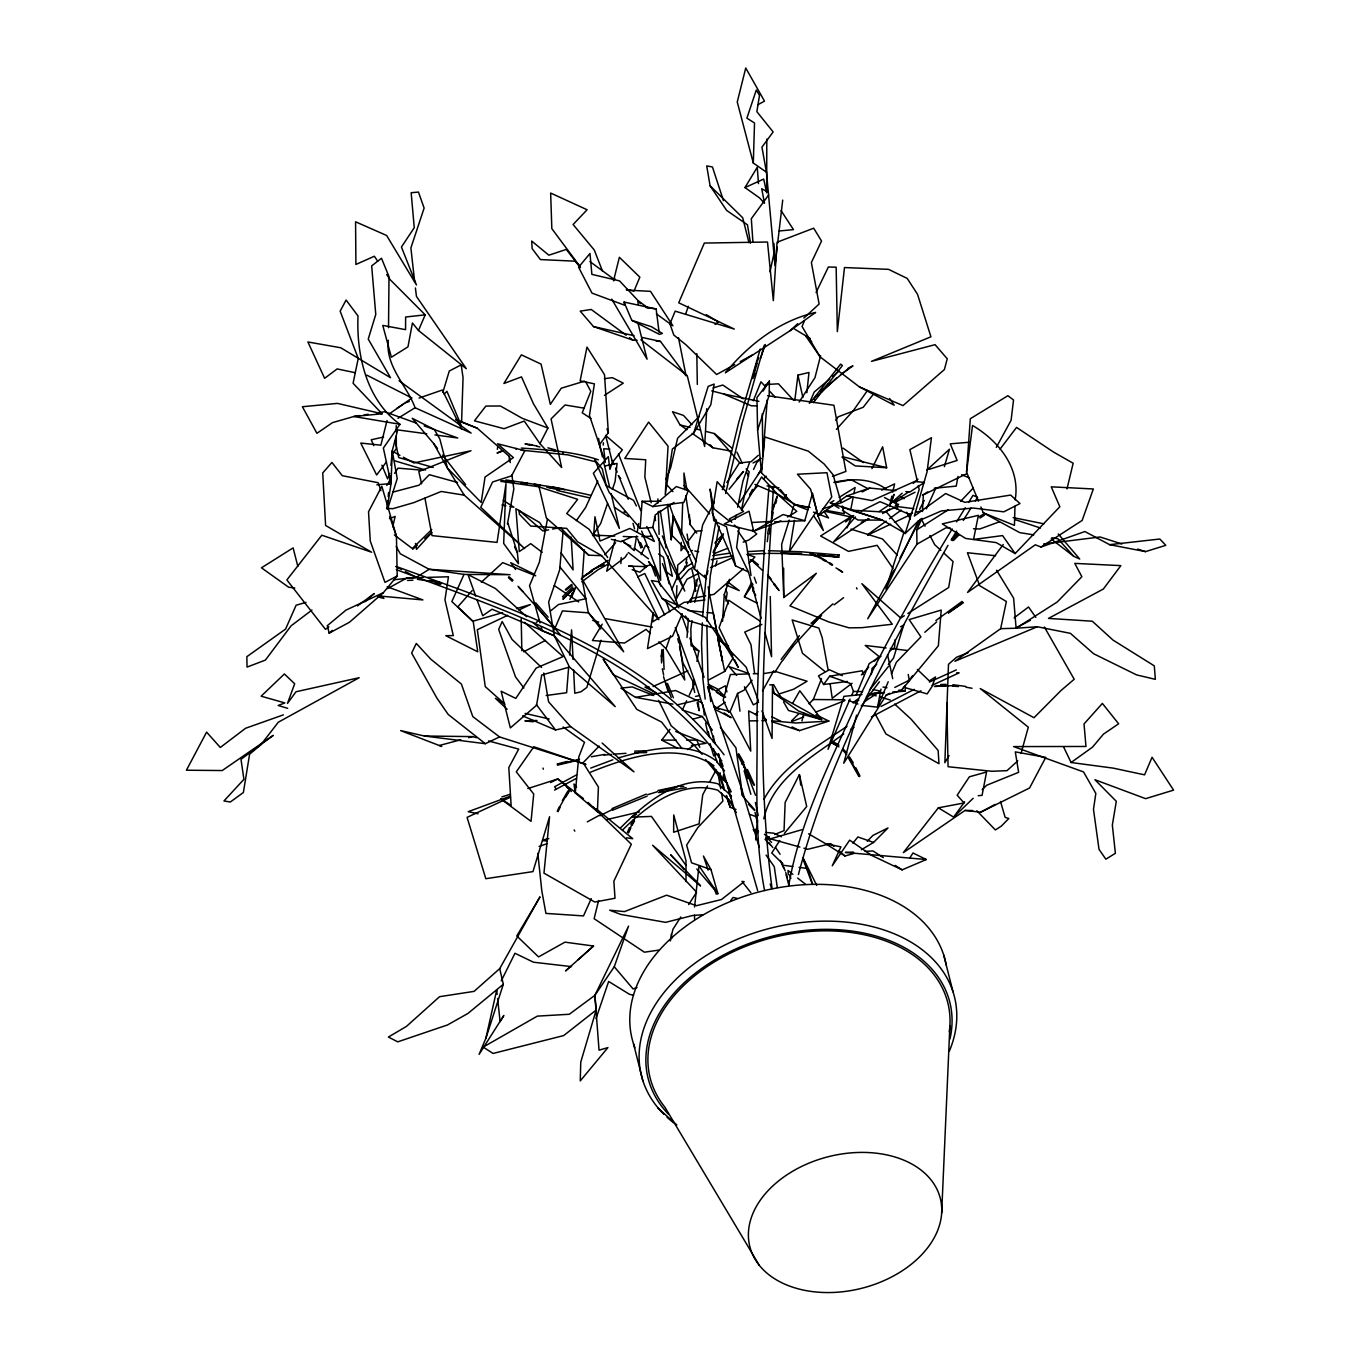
<?xml version="1.0" encoding="UTF-8"?>
<svg xmlns="http://www.w3.org/2000/svg" width="1360" height="1360" viewBox="0 0 1360 1360"><rect width="100%" height="100%" fill="white"/><g stroke="black" fill="none" stroke-linecap="round" stroke-linejoin="round"><path stroke-width="1.5" d="M694.552 919.241L694.552 915.178M694.552 907.018L699.006 865.827L717.893 893.673L716.193 894.064L714.17 888.063M766.785 139.077L766.683 192.814L763.691 179.078L744.974 187.561L759.543 197.897L764.524 203.252L761.702 188.734L766.955 191.573M706.86 625.192L707.999 679.745L710.753 701.522M706.877 621.078L710.26 575.926L719.117 526.252M497.556 447.508L497.369 449.344M713.456 742.424L713.558 736.083M687.922 539.461L687.089 534.038M388.28 340.221C385.186 366.503 406.929 385.424 415.089 407.728L471.138 433.092L399.058 380.749M388.518 327.726L389.011 276.709L381.497 258.247L371.671 265.897L375.768 314.449L368.237 339.082L390.49 377.689L340.765 347.769L307.904 341.972L324.632 378.318L337.144 368.917L354.926 372.657M509.286 460.496L509.405 456.501L477.241 428.196L455.821 419.441M1014.968 506.26L1014.441 525.351L983.28 512.805L980.883 506.991M1015.155 499.885C1020.731 468.095 998.461 440.742 972.536 425.476L966.552 472.107L978.503 501.177M766.462 172.21L753.304 163.03L754.528 123.012L746.895 118.15L756.279 90.049L759.509 95.387L756.857 111.656L773.143 131.954L761.94 147.135L766.462 172.21L775.013 265.523L777.189 247.129M461.601 421.43L463.046 377.638L461.193 364.837L449.276 371.042L442.884 392.343M968.048 652.732L956.641 657.203L948.498 664.275L944.86 762.722L949.059 755.548M638.027 304.487L638.163 300.781L648.091 307.921M681.292 542.368L681.003 550.732L684.692 545.853M681.598 533.987L682.703 502.571M755.701 839.97L757.588 820.165M676.413 598.111L676.906 585.701M677.144 579.496L677.722 565.012L690.2 554.829M576.555 787.066L573.954 783.989L575.263 792.931L597.397 811.699L598.417 787.049L583.1 762.722L599.182 746.062M702.372 622.846L701.522 643.467L702.899 678.946L705.194 699.074M702.61 616.658L706.197 575.994L716.108 519.673M941.664 1213.086A98.243 67.881 -14.2 0 0 800.394 1167.05A98.243 67.881 -14.2 0 0 793.135 1287.325A98.243 67.881 -14.2 0 0 941.664 1213.086L949.892 1025.627M620.891 563.601L621.18 557.532M706.741 408.731L704.633 446.471L687.242 375.615L640.9 339.779M922.42 511.479L923.338 495.312M753.593 588.064L753.372 591.702L752.199 583.593M661.368 656.642L661.81 649.859L661.555 662.932M722.534 621.282L724.285 594.507L729.47 579.326M895.135 639.642L894.574 647.785L889.491 650.947M582.199 579.156L623.662 651.763L588.319 612.816L582.199 579.156L584.29 549.78M599.556 536.52L593.657 535.092L594.966 516.766L600.015 541.059L629.85 528.445L654.381 541.45L646.799 526.507M663.238 649.4L664.071 669.341M966.552 472.107L970.309 418.727L1007.879 395.709L1013.54 399.993L1011.092 420.274L996.319 447.389M662.337 535.925L684.777 591.056L652.8 527.493L640.135 528.36L642.107 501.279L661.045 501.279M892.67 692.036L905.046 691.203L905.352 687.14M769.012 486.914C762.79 562.411 758.812 638.078 756.976 713.796C758.013 772.684 753.304 832.337 764.575 890.528M767.244 399.857L762.909 455.872L762.28 413.78M568.616 667.573L566.627 692.716L546.159 695.521M569.602 655.01L571.591 629.85L573.07 659.447M667.471 504.526L671.211 539.767L673.251 515.695L669.919 505.954M773.483 486.829C765.323 620.347 754.528 755.497 772.072 888.641M671.211 539.767L673.251 515.695L696.235 561.476M387.838 500.752L387.107 509.082L391.051 483.548L392.241 450.806L397.715 429.913L426.7 433.806M388.212 496.587L388.586 492.422M389.317 484.109L390.048 475.779M390.966 465.375L392.241 450.806L397.239 478.584L387.532 509.235M563.176 530.281L559.674 569.823L548.624 602.123L554.285 635.749L569.449 667.046L615.23 706.622L554.285 635.749L492.065 609.229L482.715 615.706L477.105 600.049M720.086 772.718L719.712 776.883L724.302 790.211M808.401 507.671L793.934 504.509L761.447 472.855L764.796 436.968L808.333 451.163L824.109 463.981L833.068 474.708L840.99 501.993M575.263 792.931L578.782 756.993L584.494 742.254L563.108 726.988M603.194 445.077L603.415 442.714M806.854 392.751L808.979 372.487L797.946 375.122L794.818 400.299M767.278 541.688L768.094 534.344M777.665 243.032L782.714 200.09M871.318 674.475L872.083 668.372L876.741 664.275M574.821 831.147L574.124 829.906M757.605 430.032L756.942 397.562L769.386 381.089L769.182 395.352L757.605 430.032L761.447 472.855M688.398 618.953L687.021 637.5M723.605 617.321L724.2 613.275M725.951 601.103L727.141 592.994L725.662 589.322M692.036 620.653L690.829 628.796L691.22 646.187M768.859 529.771L769.624 524.671M767.737 533.477L768.502 528.683M769.403 533.902L770.168 529.091M794.478 520.336L789.412 551.429L816.833 510.884L810.509 489.09L797.453 474.215L826.965 472.719L831.759 497.012L817.921 515.984L812.515 493.153L804.78 520.727L774.656 521.815M636.599 535.993L634.202 550.579L622.217 540.515M637.279 531.811L638.656 523.481M707.234 574.583L707.914 570.52M788.766 885.411C800.054 819.757 831.385 760.104 858.177 699.788C886.55 641.291 918.408 584.477 952.17 528.921M693.549 680.17L692.801 684.352L694.722 692.461M696.949 661.385L698.836 650.947L691.237 644.113M507.433 523.923L513.825 489.022L511.887 474.793M772.072 518.262L773.16 512.363M747.762 778.685L743.019 762.994L745.569 770.151M958.001 476.425L956.216 486.115L934.201 488.24M704.48 575.212L706.537 578.646L694.433 569.211L702.661 524.892L714.357 502.044M547.468 519.095L539.393 562.156L529.533 585.667L540.022 622.948M861.288 705.381L877.574 707.149L880.974 689.129M652.8 527.493L655.265 514.913L674.05 502.435M853.094 497.794L850.68 510.119L882.317 520.098L903.873 532.61L885.87 589.118L918.391 520.914L941.324 510.952L973.369 508.045L1003.765 511.836L1020 503.557L1010.65 495.074L964.869 502.35L945.625 493.544L914.362 516.018L927.095 471.716L931.43 437.716L909.874 449.633L917.422 481.423M853.893 493.68L855.117 487.509L839.171 497.352M725.611 493.527L742.118 423.249L764.286 345.202M735.216 519.316L736.032 515.287M737.647 507.246L742.934 481.049L749.819 461.788L739.347 463.046L726.852 482.545M1000.654 628.677L1016.107 628.201L1057.162 602.055L1081.863 576.725L1074.791 563.38L1120.861 565.624L1103.351 589.033L1048.492 618.409L1092.301 621.214L1113.007 640.084L1154.3 665.873L1155.354 679.337L1136.552 674.883L1093.695 653.786L1070.405 633.352L1037.306 626.756L954.907 661.266L1000.654 628.677L1006.383 601.511L979.659 585.667L967.436 552.738L995.588 555.73M769.998 271.813L774.452 251.345L773.925 243.423M722.67 489.243L738.582 422.943L760.274 348.976M670.327 940.95L672.894 929.373L680.782 916.98M497.607 998.512L500.106 1021.666L503.829 1015.495L479.094 1054.374L485.911 1038.19L496.689 990.097L497.148 994.296M685.882 562.904L686.766 558.926M891.837 496.162L889.525 506.43L893.894 494.615M892.755 492.065L894.608 483.871L881.637 490.093M1066.988 488.92L1073.159 463.233L1053.762 452.2L1016.532 427.414L1000.025 449.157M772.191 512.839L774.52 504.271M392.683 526.762L395.148 516.443L389.504 518.636M754.12 376.584L754.953 373.099M598.587 900.541L594.133 918.697L644.402 952.204L658.529 950.13M387.056 420.546L380.851 445.196L360.757 443.054L376.635 474.997L386.495 461.822M820.59 355.691L814.963 377.655L799.153 402.05M801.941 720.97L803.93 713.235M856.579 715.173L843.761 763.215L886.21 695.079L889.695 693.277M615.179 539.461L606.662 571.217L625.124 557.311L627.3 553.979M694.722 602.31L699.465 584.851M686.29 565.692L687.208 562.326M798.422 874.565C829.209 757.401 888.624 650.114 947.988 545.36M1021.02 753.423L1028.313 727.192L980.237 688.568L1034.008 717.723L1060.885 690.625L1074.196 679.252L1044.344 626.994M601.001 640.254L586.84 687.446L580.975 691.764L574.77 693.26L573.614 670.004M715.513 565.998L716.992 560.83M763.776 818.805C772.854 777.988 812.6 756.806 843.744 733.873M755.31 367.251L752.59 378.607L757.112 363.392M944.384 466.65L949.484 449.208L926.891 470.084M596.173 1010.038L580.754 1062.143L580.261 1080.894L607.92 1047.591L599.046 1050.175L594.881 995.333L628.541 926.143L614.261 966.756L594.881 995.333L569.296 1014.271L537.353 1016.124L483.191 1047.081L493.068 1053.456L563.686 1035.572L596.173 1010.038L594.881 995.333M690.693 602.259L697.697 578.765M569.925 599.369L572.186 592.875M693.719 433.092L708.169 386.376L714.153 384.064L710.821 404.719L693.719 433.092L672.367 449.021L665.261 494.649L668.049 446.182L648.618 422.093L624.784 458.422L645.728 459.765L644.844 477.088L651.168 502.809M772.888 508.181L777.155 496.06M775.642 503.693L776.628 500.548M789.259 520.115L781.66 544.238L783.785 597.499L816.323 573.274L789.922 605.863L829.09 622.064L849.065 627.844L861.985 627.674L892.296 624.24L861.866 583.678L900.762 618.001L904.315 615.74M790.534 516.086L793.713 506.039M833.85 500.633L830.314 502.809L850.68 510.119L886.516 512.159L905.148 533.579L919.156 489.583L918.289 485.503M485.911 1038.19L503.319 984.283L499.732 968.609L540.005 896.869L516.783 935.952L538.543 956.913L564.944 942.157L593.521 946.016L565.539 970.938L570.197 966.79M683.825 569.738L685.015 566.134M755.837 365.687L756.891 362.525M894.03 494.394L891.123 503.047L902.173 493.221M596.003 1018.606L608.651 981.461L629.51 994.313L633.556 995.214M607.546 503.489L600.678 523.515L592.552 535.602M612.357 489.464L615.094 481.457L617.066 463.42L604.724 465.987M685.61 314.16L688.347 306.306M562.955 453.645L563.329 452.591M760.529 358.224L765.34 344.539M678.419 635.154L684.76 680.017L665.992 648.686L670.616 635.681M543.337 769.199L543.014 768.077M612.425 462.315L605.591 435.438L622.37 449.82L612.425 462.315L609.892 469.421L608.294 456.637L593.368 473.297L619.361 528.411L611.133 493.646M571.744 596.87L575.654 587.571M389.708 473.467L387.617 478.907L381.888 465.205M757.52 360.893L758.795 357.629M808.962 703.783L813.314 699.516L821.525 678.725M571.506 596.207L574.073 589.951M775.642 501.228L777.308 497.08M753.287 400.775L760.954 381.803L765.238 386.444M627.436 832.473L629.425 827.56M665.873 479.451L670.65 467.789L677.586 438.277L699.261 416.398M846.991 527.901L851.802 516.171L820.59 535.976L848.47 551.378L877.115 545.343L892.993 568.463M804.389 320.841L802.06 326.502L820.148 356.915L859.401 386.903L894.166 405.195L889.576 398.48M816.051 292.553L828.359 267.019L836.162 267.206L837.335 331.636L844.492 267.546L888.522 269.348L907.205 278.426L917.524 294.287L930.937 336.787L871.488 361.352L935.068 344.675L947.257 358.785L944.401 369.546L903.023 405.62L859.401 386.903M757.486 715.258L748.629 710.923L750.737 751.128L730.065 711.671L737.579 693.43L744.124 690.132L752.131 680.221M856.239 694.977L869.159 663.646L881.025 656.234M877.574 707.149L888.199 681.785M891.463 673.982L896.359 662.269L920.907 636.905L909.143 619.599L941.222 610.079L938.349 645.796L901.51 690.268L886.21 695.079M415.412 287.963L416.449 296.395L466.31 368.696L418.489 330.48L425.187 314.84L390.048 279.548L386.699 274.55M554.2 629.918L562.428 610.895L588.319 612.816M809.336 403.291L814.198 392.037L829.634 379.015M682.312 613.768L672.52 636.225L647.479 648.601L653.106 612.527L652.715 621.809L684.097 602.361L704.82 600.049L697.204 570.044M671.738 589.594L677.637 576.096L685.984 567.018L692.393 563.142M628.575 833L630.751 828.087M850.051 699.108L828.019 749.343L843.897 696.354L862.019 694.518M851.751 695.249L853.451 691.39L850.578 683.587L829.651 676.243L823.599 684.505L818.482 675.852L829.396 669.749L842.35 675.631M396.219 546.414L400.231 553.724L429.165 569.296L510.119 574.702L463.998 574.413L451.843 601.562L473.246 621.758L477.751 651.797L445.774 635.681L453.322 635.596L444.958 599.879L448.46 576.793L427.703 577.371M628.32 832.065L634.355 819.417M591.243 898.62L583.491 915.909L545.921 913.41L541.807 890.817L537.812 853.349M894.132 570.112L867.697 618.783L916.98 544.17L916.759 529.856L922.012 518.381M926.381 508.827L935.986 487.781M597.771 481.083L585.616 507.501L576.402 520.608M557.226 811.274L559.249 806.939M682.346 709.971L686.63 700.757M689.197 695.249L694.348 684.199L682.958 662.932L679.507 646.697M641.172 554.659L645.558 545.275L648.805 547.434M753.559 469.438L756.823 462.485L761.243 458.32M762.501 690.965L773.789 670.701M558.008 811.665L560.082 807.364M631.04 824.449L633.097 820.233M871.947 468.622L882.64 446.811L886.652 467.721L855.219 465.919L842.044 457.249M501.262 980.883L514.964 953.275L533.511 962.217L571.523 966.62M692.41 550.46L691.186 550.817M757.35 603.262L744.447 596.734L751.57 582.522M754.239 831.402L755.361 829.209L758.472 831.3M784.346 833.408L806.718 806.497L799.391 774.605L785.145 802.451L784.04 830.637L774.809 834.428M583.933 408.136L565.012 404.974L551.055 418.931L561.663 467.551L539.937 443.632L547.927 428.06L533.392 403.631L521.492 376.873L503.897 383.503L521.373 354.841L541.076 364.123L550.341 404.362L561.289 388.195L584.494 381.174M559.759 806.854L568.769 790.772M919.598 509.439L924.239 500.429M752.471 489.43L749.649 494.836L757.911 485.52M899.963 558.093L920.261 519.231M786.335 494.819L784.363 498.525L786.437 494.819M707.506 785.893L702.729 794.716L699.074 823.871L673.642 832.252L673.727 814.946L685.984 860.659L686.018 881.569M709.427 782.357L716.125 769.998M675.359 600.61L687.038 579.156L697.867 573.818M562.36 800.615L567.902 791.027M614.89 278.426L613.513 280.857L619.378 257.278L639.846 277.168L633.998 291.074L626.433 289.357M758.115 474.623L762.161 467.449M632.094 825.146L634.525 820.879M792.625 703.324L799.816 690.778L821.644 719.644L788.511 710.481L783.547 701.862M713.048 552.347L723.129 535.279M721.922 537.353L713.694 551.174L722.007 537.166M602.259 624.138L592.433 640.509L624.529 643.042L646.102 629.374L650.369 633.505M744.974 187.561L757.265 167.246L758.489 183.6M956.556 521.849L965.328 507.688M968.626 502.384L973.012 495.312L977.585 497.403L975.375 500.939M951.15 539.971L956.658 531.097M963.254 520.455L970.972 508.045M708.9 679.813L724.744 671.398L733.142 657.9M565.573 797.249L569.092 791.639M835.805 420.41L838.032 416.891L863.226 407.269L873.732 393.771M763.028 391.085L769.386 381.089M775.081 671.942L782.221 660.739M688.67 904.587L696.575 892.194L652.613 845.257L700.451 885.802L670.667 854.811L684.386 869.516M763.98 799.272C782 766.088 816.595 746.929 846.974 726.376M722.296 489.634L724.574 486.081M779.773 840.531L771.749 852.992L783.02 864.025M739.67 502.469L762.025 468.673M909.738 858.058L913.002 852.992L926.296 859.537L902.105 869.856L871.862 855.508L849.66 840.14L832.252 865.793L840.922 846.838L825.911 843.88L808.554 833.799M386.767 485.452L391.255 478.516M394.621 473.314L397.987 468.129L422.688 470.22M744.447 596.734L752.862 584.154M861.475 706.52L870.264 693.532M382.058 413.763L337.467 403.393L302.396 406.742L316.931 433.313L332.503 422.637L353.804 416.5L382.058 413.763L353.09 383.282L358.241 358.411L340.153 311.134L346.103 300.05L358.02 315.979C356.303 355.062 366.605 400.316 399.959 424.286L383.367 448.052L391.051 483.548L376.856 484.806M867.476 390.456L853.349 410.584L836.383 429.386M972.655 810.526L965.005 810.441L903.329 852.635L938.349 807.823L953.649 817.122L964.699 801.754M782.68 660.603L792.642 646.867M781.133 659.396L799.425 635.613M842.639 572.033L835.975 567.919M768.621 195.024L751.315 218.688L752.913 241.978M602.429 456.858L599.539 444.601L608.345 432.667L604.503 374.663L586.993 347.106L580.125 380.868L594.405 383.86L589.441 415.412L605.319 462.434L603.721 448.783L609.926 449.14M687.463 603.551L691.237 598.468L705.721 595.85M1003.238 544.527L967.572 592.433L1035.3 544.799L1041.029 547.026L1084.872 531.539L1109.607 544.663L1145.528 551.616L1165.775 545.326L1159.842 539.019L1109.607 544.663M392.666 453.594L396.355 448.664L396.287 436.101M687.14 542.606L695.725 531.233L701.811 530.689M869.482 690.183L888.624 666.213M870.57 693.515L879.393 681.836M730.915 900.337L733.091 897.481L737.239 898.399M729.13 489.226L743.546 471.495M677.518 748.238L661.708 740.095L669.987 729.266M901.51 690.268L905.182 685.474M907.63 682.278L912.509 675.886M813.348 402.662L842.401 365.551L840.65 364.106L810.373 402.628M792.336 647.037L821.1 615.519M888.352 664.496L893.537 658.07L903.72 625.005L900.558 626.79M852.873 843.166L857.905 836.961L873.545 842.435L888.012 827.951L872.882 835.448L867.306 841.245M383.384 592.654L345.984 610.113L327.301 625.685L329.171 633.165L349.503 622.217L383.384 592.654L397.205 575.943L396.44 536.282L381.837 486.302L368.526 511.751L370.26 540.974L384.982 582.386L397.205 575.943M755.429 714.697L758.03 711.637M736.542 479.417L743.104 471.716M680.918 578.816L688.755 569.721L694.212 566.61M813.773 398.99L814.81 399.874L813.773 398.99L817.02 395.267M855.457 516.919L833.595 541.892L868.581 518.602M472.158 590.597L457.759 606.9L472.923 621.214L502.622 612.612M763.419 479.298L766.173 476.187M817.666 395.845L821.27 391.799M573.954 588.098L562.921 599.267L572.832 589.22M431.953 532.406L416.534 549.372L415.48 543.473M604.758 554.727L615.587 542.861M714.884 543.014L723.418 533.715M1015.121 553.554L1002.575 535.585L973.539 539.444L978.384 515.321L942.31 523.906L965.651 538.441L996.217 542.589L1015.121 553.554L1059.831 506.753L1051.263 486.829L1093.338 488.971L1082.135 520.455L1041.029 547.026M749.275 563.04L754.902 557.022L746.963 554.404M951.813 539.189L957.542 533.086M952.238 540.6L957.627 534.888M821.695 392.02L836.672 377.825M444.21 394.145L446.93 391.289L461.142 425.323M960.568 501.381L973.403 487.883M861.407 674.9L868.717 667.182M874.548 661.011L878.934 656.387L865.198 645.439L886.108 647.938M953.411 540.566L959.157 534.718M820.862 391.119L828.274 383.928M791.537 720.851L798.796 713.745M620.653 827.764C645.745 802.519 679.643 773.806 717.927 783.802L731.51 795.991M431.766 529.533L412.284 548.505L394.315 534.939M572.645 586.891L562.581 596.683L564.026 598.043M812.243 624.342L821.61 615.213M622.438 830.127C646.986 805.681 680.935 779.365 717.757 790.177L731.119 802.077M953.649 817.122L973.182 798.286M982.192 789.599L986.697 785.247L1018.623 772.327L1015.308 751.876L1045.755 757.384L1029.588 787.984L980.662 812.192L965.005 810.441M811.053 623.339L832.932 603.857M905.148 533.579L918.391 520.914M824.721 388.314L848.232 368.73M790.092 330.684L815.643 312.426C779.059 320.909 749.02 344.386 725.373 372.793L790.092 330.684L797.742 323.68M803.845 318.07L819.128 304.045L811.376 262.531L821.542 241.026L813.671 228.191L777.053 242.25L773.33 300.645L767.499 242.029L704.327 243.066L678.708 302.787L734.298 329.069L675.172 311.151L669.919 323.884L673.829 335.07L685.797 344.641L716.618 374.51L734.74 364.599M481.321 582.216L502.724 562.632L535.738 575.807M1017.79 760.869L1006.978 770.678L991.797 771.273L948.073 766.717L946.832 702.882M577.966 959.854L593.521 946.016M913.223 483.395L917.966 479.196M499.732 968.609L474.079 991.372L439.552 996.693L406.436 1026.409L388.382 1037.051L397.783 1041.845L447.525 1024.947L467.959 1013.438L503.319 984.283M412.777 549.219L417.282 545.224M424.779 538.577L430.763 533.239M750.975 461.805L758.387 455.26M329.171 633.165L332.282 630.445M364.922 601.766L374.255 593.572L357.442 605.914M924.817 632.281L936.683 621.911M743.359 568.735L713.983 594.354L709.852 595.102M652.834 506.617L676.345 486.557L688.211 490.603L683.876 502.384L652.834 506.617L642.107 501.279M832.728 376.414L838.899 371.195M628.303 552.517L646.612 566.593L639.863 572.186L632.162 569.704M571.591 584.426L565.42 589.492L565.93 590.24L572.203 585.157M581.298 578.918L590.053 571.795L608.056 560.337M536.163 622.557L539.359 619.973M550.528 610.963L558.501 604.52L585.99 598.723L559.708 566.712M845.58 521.985L853.638 515.474M857.718 699.108L853.026 702.814L858.772 700.213M715.054 324.479L718.386 321.912L706.299 314.67M935.833 620.568L962.064 601.443L962.982 602.871L948.413 613.02M840.446 374.799L852.958 365.874L848.113 368.203M311.95 610.045L291.108 625.821L265.387 660.093L247.044 667.097L246.857 656.676L285.583 629.085L296.123 605.217L306 602.395M852.057 683.281L832.218 698.292L830.127 683.842M1014.118 617.865L1028.534 606.985L1035.827 617.389M581.825 581.808L597.89 569.84L608.277 564.043M834.071 604.86L843.608 597.686M328.848 626.875L325.482 629.34L286.875 579.921L321.827 535.211L371.671 552.245L325.601 525.47L322.728 472.957L331.925 462.451L342.295 475.694L378.233 482.732L380.936 490.671M867.578 534.752L886.091 521.169M889.457 518.704L901.238 510.068M1071.085 762.518L1092.573 747.082L1103.453 734.128L1118.634 723.792L1102.365 703.426L1084.022 723.962L1085.977 746.47L1013.591 746.589L1083.529 771.919L1095.837 793.441L1093.474 809.353L1099.016 849.337L1105.85 859.197L1115.387 853.298L1112.344 825.078L1116.305 801.312L1094.919 779.722L1145.613 798.66L1173.578 790.126L1152.056 757.265L1144.576 774.843L1113.109 768.111L1071.085 762.518L1063.639 747.031M687.752 749.615L694.127 745.093L702.185 754.358M388.603 414.392L411.944 398.004L366.775 375.156M948.481 612.697L963.016 602.565M817.921 515.984L846.753 495.941L869.669 488.053L895.798 490.62M550.562 782.527L557.787 778.957L562.751 782.731M582.437 576.946L592.229 570.707M879.087 511.615L887.842 505.784M893.078 502.299L908.82 491.81M716.856 707.846L725.169 702.321M864.552 701.658L880.447 691.169L873.171 689.537M396.763 408.425L403.733 403.903M979.982 518.058L984.47 515.168M916.759 529.856L948.362 509.728M907.868 613.479L948.668 587.52L953.054 561.561L943.891 553.129M850.578 729.521L853.995 727.345M927.741 491.929L922.454 495.244L966.773 473.654M393.465 579.819L416.313 577.32L429.165 569.296L463.998 574.413M604.452 395.335L623.271 383.146L612.34 377.655L604.384 378.658M397.919 418.319L415.089 407.728M591.277 570.418L603.636 563.448M586.126 574.957L591.872 571.472M884.391 512.414L889.78 509.133M861.356 849.745L873.545 842.435M787.525 516.97L795.838 512.04M882.589 513.519L889.712 509.371M895.05 506.26L898.62 504.203M636.48 814.317L631.55 817.19L651.457 816.408L686.001 865.453M978.979 516.817L983.518 514.199M916.98 544.17L945.914 527.816L950.164 527.952M871.403 716.958L920.924 690.761M757.656 104.873L764.49 101.116L745.739 68L737.256 102L753.304 163.03M387.481 588.659L406.946 577.949L423.555 577.49M740.18 361.624L752.862 354.688M753.032 463.012L760.138 459.136M587.316 821.865L599.046 815.456M596.02 568.225L601.341 565.318M576.419 774.962L554.591 786.743L556.087 788.749M980.662 812.192L995.112 804.406M554.489 790.126L576.147 778.532M1015.835 628.082L1030.37 620.296M716.958 690.234L725.441 685.78L726.903 691.9M881.059 706.452L914.26 689.35M523.685 651.797L545.462 640.39M852.771 496.808L841.517 502.656L822.528 508.98M862.155 491.946L869.669 488.053M915.042 492.252L896.019 501.823L898.297 506.685L913.784 508.691M894.778 687.446L909.262 680.187L908.225 674.458M599.947 815.711L613.02 809.2M861.084 511.105L880.039 501.704L897.821 509.014L895.594 503.455L884.493 497.522M867.799 535.075L890.647 524.161M894.455 522.342L909.687 515.066M460.887 739.721L439.569 745.433L441.711 746.453L400.622 730.592L424.388 736.015L485.333 743.699L499.545 736.933L585.956 764.473L533.817 746.759L516.29 771.834L533.715 794.019L531.046 821.355L500.667 798.83L511.122 805.375L508.81 767.584L518.704 749.105L488.58 740.962M758.591 702.253L753.27 704.803L744.396 686.732M507.62 615.349L477.309 629.697L485.265 686.613L504.849 704.089M518.976 609.977L530.349 604.588L516.477 608.6M637.721 576.81L644.776 573.512L664.598 614.788M612.051 808.571L646.34 794.104M510.459 797.181L467.075 817.377L485.826 878.696L532.967 871.607L549.576 816.714L543.966 873.154L594.796 902.037L615.009 898.246L613.853 881.212L631.329 844.203L588.081 802.434M612.731 810.135L647.139 796.144M637.789 536.673L631.652 536.86L621.163 541.722L611.354 539.359M932.161 685.287L959.123 672.843L956.709 672.792M600.746 566.236L604.163 564.672M653.072 686.528L687.854 670.803M866.439 696.762L874.106 693.294L884.425 692.597M929.39 682.074L956.301 669.919M761.855 624.41L744.753 632.077L750.958 644.623L754.596 673.438M710.515 567.579L731.527 558.212M861.203 522.291L868.989 518.891M884.544 512.074L894.268 507.807L908.531 514.08L912.543 513.094M497.131 452.863L502.911 450.755M765.595 838.219L769.284 836.706M792.03 721.497L803.777 716.856M815.507 712.198L844.849 700.57M714.068 553.673L727.634 548.318M743.155 542.181L748.969 539.886L756.755 533.987L752.216 530.026M500.786 451.231L497.42 453.254M590.648 772.174C627.759 757.095 677.807 741.081 714.034 765.765M636.99 987.462L633.097 988.941L614.261 966.756M780.878 520.914L753.678 531.182L724.285 523.957L749.054 511.173L753.678 531.182L783.105 514.539L804.78 520.727M590.699 768.094L612.782 759.815M832.507 476.391L845.92 471.41L833.935 405.28L767.567 395.709M509.864 796.314L468.197 811.682L478.074 813.79M999.311 521.832L979.88 528.972L973.522 528.751M283.356 714.867L245.599 728.263L220.303 747.473L206.601 732.122L186.422 770.219L222.224 770.542L273.241 735.369L240.992 759.322L243.916 779.348L223.941 800.972L230.316 802.009L243.372 792.506L249.611 754.188L260.933 744.702L278.29 722.228L359.193 677.705L296.021 691.747L287.47 703.426L294.678 683.774L284.376 673.982L261.137 696.201L284.835 702.916L278.188 705.483L287.691 708.339M405.484 402.764L409.36 401.421M419.05 398.072L442.306 390.031L461.669 429.284M539.087 846.43L546.873 843.744M618.052 758.013C649.094 749.054 687.123 739.636 715.53 760.393M499.511 452.319L500.956 451.843M772.021 721.752L799.476 730.626L828.852 721.072L815.966 714.765M779.569 693.821L793.543 689.265L807.075 681.241L775.914 671.619L763.946 673.557M501.857 796.926L509.864 794.359M527.816 788.579L557.787 778.957L583.389 798.541M929.016 469.37L957.134 460.445L950.249 443.836L969.102 442.255M647.683 794.682L657.509 791.707M713.031 387.957L722.772 385.033L743.223 398.837M764.439 834.241L770.44 838.848L801.618 829.77M569.449 667.046L541.705 675.036L536.571 705.262L510.357 727.906L501.126 691.22L515.78 698.411L536.163 668.066L563.057 656.591L524.603 622.336M711.195 559.708L732.207 555.934M692.92 719.134L702.321 716.533L712.368 730.167M825.911 843.88L844.968 855.967L854.284 853.383M468.656 737.647L472.532 736.61L476.544 737.698M392.785 492.133L419.084 485.18L429.301 474.691L457.572 482.46M658.597 792.625L686.188 787.644M557.158 764.031L567.205 761.447M557.464 765.136L579.258 759.9M557.668 764.507L579.53 759.237M643.569 566.627L651.389 564.706L655.537 576.011M659.481 791.112L669.46 788.681M916.538 512.125L922.539 510.663M677.144 704.922L699.21 699.55M542.691 840.055L548.828 838.593M606.611 819.638L639.37 811.937M383.588 437.002L371.246 439.79L373.711 445.655M522.58 715.853L555.526 729.98L570.571 726.597L634.015 771.851L602.106 743.019M657.883 790.534L678.266 786.216M695.538 696.405L699.618 695.538M548.658 529.839L542.844 530.944L519.01 510.357L519.367 514.165L530.74 526.065L566.627 528.36L577.66 541.841L601.613 555.662L658.801 619.684L632.808 566.372L628.728 566.236M552.534 529.091L560.286 527.612L588.744 555.203L601.613 555.662M938.349 807.823L964.07 802.961L957.168 795.226L969.374 776.798L986.561 772.004L982.073 795.345L978.163 795.719M671.262 788.358L676.651 787.372M834.836 482.647L851.207 479.74L867.85 488.631M591.345 756.755L604.605 754.409M653.701 695.538L632.23 686.919L620.908 688.143L635.562 697.374L675.597 690.523L702.185 702.95M829.651 676.243L862.308 670.752L863.039 674.577M833.85 482.341C851.411 478.431 870.672 477.972 885.87 488.903M359.975 415.548L353.804 416.5L399.959 424.286M364.106 414.902L368.22 414.273M376.448 412.998L384.676 411.723L416.262 423.096M691.475 745.501L706.129 743.291L675.699 731.476M712.708 555.696L729.912 553.129M823.599 684.505L847.467 681.445M425.187 314.84L405.62 317.016L405.569 329.647L382.772 325.414L391.391 357.255L407.983 346.834L412.42 322.983L418.489 330.48M934.422 686.528L945.897 685.729M935.374 686.205L953.326 685.661M604.061 755.174L611.524 754.375M870.077 693.702L883.915 692.886M680.255 786.709L683.808 786.352M1043.664 543.983L1100.104 536.979L1121.83 543.983M779.229 230.979L793.475 229.636L781.099 210.63M649.009 686.851L644.963 687.157L656.319 692.784M702.933 914.736L692.75 915.484L665.652 922.352L620.806 914.43L609.705 910.214L624.461 911.608L666.604 895.186L696.473 905.692L721.48 899.521L744.158 881.688L741.999 881.382L750.839 892.653M1037.306 626.756L1016.107 628.201L1013.625 598.162L996.574 570.248M613.394 754.188L625.974 753.321M769.726 684.896L773.602 684.641L781.558 698.428M765.493 384.557L778.43 383.809L793.543 400.231M747.796 551.599L764.354 550.664M828.852 721.072L795.753 722.993L772.055 720.834M751.536 522.495L772.497 521.373M853.247 852.023L845.342 852.448L926.296 859.537M865.113 851.394L873.018 850.969L883.286 857.633M747.405 554.268L765.918 553.401M407.524 580.431L412.964 580.193M940.61 684.556L946.186 684.352M749.122 673.914L730.371 674.56L723.163 699.975L728.722 712.368M753.287 673.761L757.452 673.625M537.03 720.477L524.892 720.885L533.29 721.786M641.886 536.554L652.103 536.231M749.547 720.919L757.792 720.715M761.923 720.63L766.037 720.528M634.661 751.128L646.476 750.839M634.661 752.743L646.68 752.607M767.958 553.367L801.652 553.605L780.725 553.163L839.205 557.039L817.615 554.795L837.93 556.937L838.1 554.948L839.392 555.05L800.717 551.735L768.502 550.698M661.708 740.095L676.158 740.112M686.494 740.112L696.83 740.129L699.805 747.235M813.314 699.516L844.713 699.788M424.388 736.015L472.532 736.61M757.35 405.909L751.247 405.773L723.622 393.975L711.739 390.881M628.609 566.151L646.612 566.593M853.451 691.39L862.631 691.679M626.212 335.223L591.209 309.468L580.193 311.134L593.487 326.57L632.876 340.119L637.126 340.323M656.217 341.207L660.467 341.411L686.052 375.802L678.487 337.756M593.657 535.092L614.771 536.078M623.203 536.469L631.652 536.86M521.152 450.16L567.834 454.869L596.122 461.924M626.467 290.071L650.505 291.346L672.894 325.805L656.353 313.888M542.623 840.667L546.584 840.922M521.271 448.069C547.179 449.871 573.614 451.554 598.4 459.816M501.024 480.692L508.283 481.236M500.973 481.474L514.148 482.562M386.937 508.249L392.683 508.725L413.78 502.639L441.235 491.47L464.219 495.159L524.586 548.539L480.76 507.28L492.558 482.001L511.581 475.847L524.841 450.704L497.505 443.751L513.383 457.589L485.044 477.037L481.202 502.435L447.44 468.078L433.67 443.564L412.216 418.285L434.282 429.471L439.841 439.025L447.44 468.078L464.219 495.159M417.401 579.343L434.843 581.791M379.44 596.02L422.926 599.93L387.226 586.755M952.918 684.743L965.668 686.409M952.493 686.018L958.46 686.562M905.845 491.606L909.874 491.997L924.443 482.426L914.736 481.474L871.964 500.599L846.753 495.941M508.164 481.695L514.199 482.307M765.561 832.354L773.772 833.187L781.337 836.757M688.143 610.487L702.848 612.051M707.064 612.51L713.354 613.173L722.5 661.215L708.135 586.908M890.29 648.431L907.018 650.437M521.424 482.426L527.306 483.14M294.763 587.996L288.643 587.231L261.46 567.817L293.114 547.893L297.84 566.389M529.397 445.06L525.011 443.836L532.423 444.788M505.937 479.944L558.161 487.883L590.75 495.312M434.979 434.928L457.742 437.988L424.167 425.935M521.237 483.327L527.272 483.786M784.431 865.402L792.795 866.524M799.085 867.357L807.449 868.479L812.6 884.085M605.54 618.681L652.443 627.13M505.223 482.001L538.73 486.761M646.034 307.513L656.132 308.958L659.124 332.401M534.378 484.16L540.226 485.01M626.586 837.811L632.757 838.695L596.139 808.792M534.361 484.823L540.328 485.724M529.21 444.635L536.741 445.927M1033.77 534.871L1019.728 532.627L983.28 512.805M1051.824 537.761L1057.842 538.713L1073.737 556.291L1079.721 559.028L1058.233 533.936M767.023 485.894L779.008 487.883M965.957 687.208L972.026 688.262M429.522 580.363L441.235 582.811M692.155 433.33L712.912 447.78L730.932 451.061M793.934 504.509L810.084 507.45M826.217 510.391L844.373 513.689L842.112 505.903M501.908 505.036L505.92 505.767M509.932 506.498L513.927 507.229L503.285 500.412M635.562 697.374L672.979 704.157M882.98 687.021L886.992 687.769M899.028 690.064L905.046 691.203M546.975 487.271L559.164 489.94M547.298 487.033L551.004 487.764M694.875 551.004L698.7 551.769M1013.149 517.599L1043.919 523.821M556.92 490.399L589.084 497.743M723.622 393.975L758.897 401.319M637.721 300.951L640.9 303.62L619.548 280.891L591.889 274.38L589.985 253.47L578.561 267.189L591.991 293.114L624.818 305.286L624.053 302.073L656.132 308.958M642.175 337.467L660.467 341.411M564.893 489.872L552.823 487.186M824.925 511.292L849.711 516.732M593.487 326.57L634.049 335.699M525.147 713.405L549.202 718.998M536.962 446.284L539.903 446.981M435.234 583.015L440.725 584.324M377.825 596.921L383.928 598.417L379.95 594.745M842.418 456.671L886.652 467.721M691.917 424.66L683.519 415.412L672.52 411.723L680.034 424.898L690.081 427.431M696.116 428.944L700.128 429.964M706.146 431.477L714.187 433.5L732.054 448.171M555.696 450.024L547.893 447.831M770.44 838.848L799.935 847.076M803.879 848.181L807.806 849.269L830.688 843.625L833.867 846.362M592.705 620.415L598.706 622.081M906.015 687.905L927.163 693.889L932.025 686.545L935.51 676.957L929.305 680.901L917.405 669.494M433.228 467.449L398.735 457.572L395.199 440.963M714.017 707.03L730.065 711.671M678.861 607.818L658.172 581.655L651.423 580.567L662.116 598.451L689.214 620.908L715.071 628.524L738.242 667.335L734.587 659.787M870.213 694.093L876.214 695.861M880.209 697.051L890.222 699.992M394.587 460.768L425.51 470.016M850.935 529.125L882.47 538.968L897.26 555.152M1137.623 549.066L1145.528 551.616M631.805 320.365L651.423 326.706L662.388 333.438L659.379 334.356L631.805 320.365L624.053 302.073M552.245 450.126L555.22 451.112M684.335 710.617L702.321 716.533M1014.747 519.486L1040.451 528.02M834.309 504.152L830.314 502.809L838.967 508.198M842.316 506.804L882.317 520.098L857.99 520.047L842.418 510.357M396.168 566.457C514.097 609.212 645.167 650.913 724.098 754.783M396.304 569.619C513.502 613.836 645.32 654.84 721.82 761.005M696.813 868.972L717.893 893.673L710.974 869.584L691.543 862.801L686.63 845.104L697.884 827.492L722.908 801.04L721.446 792.829M748.068 673.268L729.045 666.604L736.661 675.427M623.985 511.87L624.937 512.227M726.274 795.923L730.218 807.364L735.998 809.438M749.462 814.266L757.163 817.02M848.657 700.502L857.973 704.021M547.927 428.06L522.155 418.268L500.446 406.011L485.877 406.062L474.436 420.835L504.067 428.706L524.263 421.073L539.937 443.632M809.982 553.537L812.583 554.54M807.789 509.932L798.371 506.277L777.138 493.867L754.902 484.381M813.45 512.125L828.546 517.973L823.888 511.326M455.6 419.713L477.241 428.196M812.039 554.846L816.221 556.512M961.622 474.742L969.51 477.921M532.882 622.353L542.232 630.802L554.285 635.749M693.685 648.771L698.836 650.947M726.461 585.14L739.211 590.614L727.464 581.706M812.515 553.826L816.646 555.645M816.629 556.342L823.242 559.623M662.116 598.451L705.279 617.355L723.027 643.535L746.164 667.165L758.387 700.842M654.075 694.059L613.36 674.798L603.194 659.175L636.82 709.393L661.64 722.092L682.006 748.561M731.799 522.342L729.385 518.891L743.512 511.479L717.162 481.678L712.113 512.737L735.607 565.913L748.476 571.999L761.107 618.409M534.48 574.328L510.714 562.7L515.593 569.5M762.79 717.876L766.326 719.61M623.645 542.538L630.768 546.074M614.499 507.365L628.694 516.732M708.169 684.284L717.077 688.755L725.628 697.272M771.834 716.754L781.048 721.378M792.098 726.937L799.476 730.626M833.816 742.05L838.933 745.178M714.952 709.342L731.102 717.672L724.132 712.895M825.928 560.558L819.23 556.937M396.066 566.661L401.591 569.568M405.28 571.506L416.313 577.32M900.422 496.757L904.06 498.729M834.785 744.345L838.967 746.895M741.455 763.691L742.764 764.405M392.938 451.503L399.908 455.328M403.393 457.232L413.865 462.961L470.985 450.755L418.795 471.546L421.617 483.803M774.18 693.379L821.644 719.644L798.66 711.093L774.18 693.379L772.497 685.253L772.072 738.48L761.991 710.736M822.868 559.861L825.452 561.323M825.86 561.102L829.77 563.363M728.518 645.932L717.91 639.676L724.744 671.398M794.24 328.882L810.271 338.538M829.498 563.72L832.065 565.267M504.407 703.902L495.38 698.309L507.093 709.206M753.168 829.566L757.928 832.541M829.957 562.938L832.592 564.638M895.254 865.419L902.105 869.856M591.005 418.523L582.216 412.777L590.801 391.34L585.803 381.99M707.727 686.477L712.912 689.877M716.38 692.155L723.299 696.694M760.257 621.231L728.807 600.27L719.1 627.708L732.768 656.013M554.217 585.548L578.765 601.936M658.563 553.962L663.442 557.209L669.069 583.763M713.677 705.738L718.913 709.325M680.034 424.898L686.97 429.709M843.047 448.103L863.447 462.587M750.499 559.64L755.174 563.006M709.325 686.188L723.69 696.626M751.927 559.589L758.455 564.808M665.482 571.251L672.35 576.266L667.794 555.985M589.9 261.545L612.867 278.443M629.544 337.671L632.876 340.119M634.151 548.131L648.448 558.773M838.678 569.483L842.435 572.305M542.249 552.347L530.723 543.66L519.282 551.565L515.916 508.725L539.512 522.461L545.513 530.927M499.545 736.933L472.787 716.584L461.414 684.08L430.763 659.141L416.296 643.45L411.638 653.055L436.832 697.969L448.205 714.459L485.333 743.699M1051.144 538.968L1073.737 556.291M792.846 874.276L788.052 870.502L788.307 874.735M797.64 878.05L805.613 884.34M729.572 521.305L713.881 508.742L710.09 489.056L713.779 520.676L726.427 526.728L735.607 565.913M734.281 525.062L738.99 528.836L736.61 547.536L748.476 571.999M824.517 671.16L802.451 653.242L792.166 619.939L818.873 628.065L822.188 637.636L828.019 669.375M694.127 745.093L671.194 725.798L658.614 700.383M727.498 783.428L719.712 776.883L705.585 759.492M754.137 562.734L762.45 570.367M838.627 850.476L844.968 855.967M508.895 576.623L513.026 580.21M588.744 555.203L546.329 517.939L539.07 486.948L577.66 499.324L566.729 513.553L589.305 529.431L607.648 557.532M657.832 1108.043L676.821 1124.924M796.841 511.428L777.138 493.867L761.634 476.952L741.438 510.204L749.173 471.818L746.13 468.945M526.626 616.709L495.414 588.506L468.01 574.6L475.711 596.139M894.676 704.072L910.996 719.049L938.128 750.448L938.995 763.725L885.904 733.924L874.888 713.388M940.831 550.324L934.711 544.697L929.883 535.466M508.385 577.575L512.278 581.247M740.061 463.182L714.187 433.5M541.586 667.488L512.057 639.455L502.18 621.554L498.678 629.391L515.525 676.889L523.906 688.007M811.716 341.768L805.681 335.92L820.148 356.915M658.886 641.784L665.992 648.686M693.889 879.427L700.451 885.802M723.435 200.566L712.436 166.957L706.724 165.937L710.09 185.81L742.679 217.719L748.986 242.709M518.636 587.316L522.971 591.617M671.585 535.024L688.517 552.296M766.173 836.927L771.562 842.401M518.041 586.211L554.438 627.028M748.459 804.236L754.239 810.186M976.82 810.764L995.384 829.94L1001.351 826.081L1008.848 818.499L1005.159 817.411L1000.518 801.499M842.775 748.68L846.753 752.879M765.051 839.324L770.27 844.883M842.843 750.346L846.753 754.528M769.522 391.068L775.234 397.239M571.319 791.537L564.417 784.006L568.514 788.715M710.107 444.703L712.912 447.78M687.072 490.399L683.944 473.008L684.182 485.52L709.58 513.876M667.352 485.367L672.928 491.623M570.571 726.597L548.59 701.811L543.745 673.013M534.769 604.265L560.167 634.729M743.07 796.535L754.987 810.067M548.131 617.168L535.687 602.854M708.917 762.093L723.69 779.076L723.384 774.894M716.822 761.889L724.591 770.865M640.135 528.36L609.161 492.337L594.66 459.51L602.31 468.996L606.237 485.537L633.539 500.344L636.378 505.954M593.487 807.075L597.397 811.699M580.21 267.104L575.229 261.188L540.396 259.573L532.134 248.591L531.692 241.043L548.862 255.204L566.287 249.424L580.465 267.631M650.607 564.094L648.533 561.578L657.322 572.968M767.635 575.705L774.401 584.307M618.205 475.541L620.738 478.635M780.334 489.498L786.913 497.607M767.72 574.906L771.256 579.258M769.029 842.86L772.786 847.518M685.338 615.995L689.214 620.908M685.78 495.839L690.268 524.688L696.745 533.052M433.67 443.564L437.512 448.494M442.629 455.073L465.647 484.687M720.375 727.294L735.947 747.847L742.543 795.464M536.35 704.548L555.526 729.98M588.455 612.527L600.78 629M579.428 265.761L551.837 228.667L550.647 193.052L587.112 209.763L573.104 224.502L594.286 250.036L602.514 271.133M561.102 552.976L573.104 569.908L571.132 537.03M766.105 855.083L774.282 866.711L777.308 887.57M737.817 530.961L746.266 543.031L751.009 575.484M774.452 583.814L779.025 590.546L773.789 584.307M710.09 185.81L726.665 210.443L747.49 224.842L750.482 243.1M775.54 847.45L780.113 854.25M377.723 261.239L374.357 256.241L355.912 264.469L355.572 221.799L386.631 235.484L416.449 284.971L401.438 247.027L414.256 227.698L411.162 192.729L418.455 192.066L424.116 208.097L410.89 247.928L414.647 281.656M814.181 516.494L823.344 530.519L817.819 515.202M849.371 758.098L859.707 776.662M849.439 756.806L853.247 762.824M753.61 591.753L755.786 595.238M848.215 757.486L858.721 776.203L859.758 775.608L855.933 767.873M759.305 1265.361L664.972 1107.295A153.51 106.063 -14.2 0 1 770.372 938.179A153.51 106.063 -14.2 0 1 949.297 1031.696M611.711 299.115L647.071 359.193L637.823 322.473M728.178 798.762L736.338 812.6M738.633 753.729L743.92 762.807M737.426 754.647L746.045 770.457L755.514 795.243M738.701 754.579L753.695 784.958M710.974 869.584L703.443 856.035L708.135 870.043M921.179 518.823L925.055 526.218M906.695 512.227L910.333 519.231M724.013 777.41L731.221 791.775M803.097 858.007L816.731 885.377M514.607 546.958L517.378 552.585L518.449 563.703L503.676 543.456L506.005 483.565L497.063 542.419L432.021 535.619L424.915 498.083M736.933 452.166L742.305 463.284M746.793 472.566L748.578 476.272M673.387 697.799L667.505 683.434M724.285 594.507L728.552 603.789M754.477 785.111L747.422 769.505M780.351 860.455L783.802 868.377M802.825 857.888L807.449 868.479M781.541 862.427L785.23 870.893M640.679 542.929L642.566 547.468M671.228 697.442L665.635 682.805M612.442 460.445L614.023 464.338M615.604 468.214L617.168 472.107M618.749 475.983L628.235 499.29M639.489 542.3L641.359 546.924M729.368 794.189L730.898 797.946M673.251 515.695L694.433 569.211M618.477 453.951L640.781 510.663M641.682 531.114L660.654 580.295L659.243 538.543M714.306 754.341L717.298 762.127M856.528 587.758L857.004 589.016M662.456 563.584L678.436 606.645M681.343 614.465L687.803 632.111M606.934 428.893L608.345 432.667M802.74 858.313L812.26 883.983M641.002 548.08L637.653 538.832M727.345 785.74L729.793 792.37M675.257 627.538L694.365 680.187L715.309 743.835M689.928 637.993L704.089 677.246M754.239 577.201L756.33 583.151M667.998 691.067L663.544 676.702M653.939 566.576L660.824 586.245M665.635 599.998L669.766 611.796M707.574 687.259L741.948 789.752L759.339 847.484M744.141 770.797L750.873 794.325M389.691 516.46L396.44 536.282M713.677 755.922L710.124 743.614M713.388 748.646L715.564 755.31M507.892 523.192L517.378 552.585M719.593 773.653L723.979 787.525M726.478 795.464L730.218 807.364M789.718 874.769L790.84 878.441M718.301 753.627L757.673 890.732M785.74 872.559L787.253 877.574M770.219 884.085L771.426 888.148M721.939 762.909L723.044 766.649M633.012 523.294L634.559 528.819M541.127 626.875L542.232 630.802M764.966 632.519L771.562 656.727L770.253 596.564M691.934 569.398L694.28 579.36M719.678 761.583L721.242 767.346M718.539 753.848L720.222 760.461M786.199 874.973L788.545 884.153M943.704 955.009L953.02 991.814M633.556 1043.902L642.855 1080.707M654.568 516.664L655.554 520.625M697.136 702.593L699.057 710.702L698.224 702.848M603.891 462.995L609.688 487.526M708.271 731.561L709.546 737.086M755.378 802.485L758.217 815.541M665.975 547.876L660.297 510.646M797.946 375.122L802.876 397.511M887.57 654.704L892.721 678.674M755.055 812.294L757.282 822.579M677.79 638.571L678.657 642.634M705.585 723.044L707.608 732.666M662.337 668.729L663.663 675.138M740.758 786.896L742.39 795.736M717.808 772.344L720.715 788.732M684.182 485.52L684.828 489.651M694.297 580.584L695.589 591.345L695.555 590.172M598.638 438.43L599.539 444.601M696.014 579.938L696.898 586.177M737.579 693.43L739.976 711.212M509.405 456.501L510.238 462.604M799.391 774.605L800.751 785.145M703.018 704.854L704.327 715.156M671.211 934.303L671.721 938.434M689.333 514.607L690.268 524.688M788.698 881.076L788.953 885.292M688.466 542.572L688.687 547.094M516.12 448.46L516.171 449.429M657.9 498.865L658.036 503.047M658.325 511.394L659.107 534.361M661.453 655.35L661.606 661.385M521.203 618.664L521.832 650.743M696.813 353.651L697.323 384.438M396.236 425.646L396.27 431.919M783.649 568.14L783.785 597.499M663.969 1114.333A161.415 111.52 -14.2 0 1 777.189 926.585A161.415 111.52 -14.2 0 1 949.45 1050.872M673.676 1122.782A161.415 111.52 -14.2 0 1 667.046 1117.257M668.423 1114.129A155.567 107.474 -14.2 0 1 769.743 936.87A155.567 107.474 -14.2 0 1 949.977 1038.938M634.933 1047.829A161.415 111.52 -14.2 0 1 758.591 892.058A161.415 111.52 -14.2 0 1 946.237 965.107M833.969 743.937L832.15 743.087L836.57 745.314L833.969 743.937"/></g></svg>
